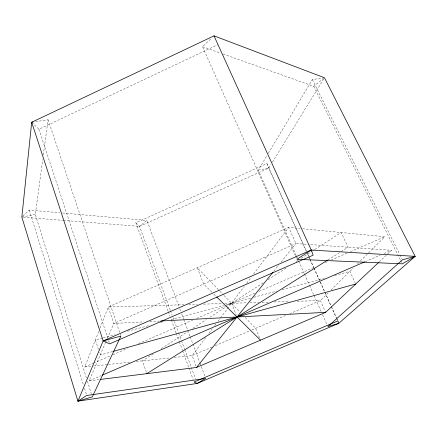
<?xml version="1.0" encoding="UTF-8"?>
<svg xmlns="http://www.w3.org/2000/svg" width="437" height="437" viewBox="0 0 437 437"><rect width="100%" height="100%" fill="white"/><g stroke="black" fill="none" stroke-linecap="round" stroke-linejoin="round"><path stroke-width="0.33" stroke-dasharray="2.19 1.64" d="M86.4 377.972L35.304 214.414L42.684 159.658M43.318 154.922L48.059 119.771L33.654 121.961M90.885 366.321L84.783 366.971L98.828 331.104M100.068 327.936L108.25 307.036L288.715 227.387L300.132 228.502M99.194 379.589L89.132 380.84L105.262 343.264M105.53 342.646L106.322 340.789M107.387 338.32L113.757 323.473L108.25 307.036L183.851 304.731M296.248 255.541L258.278 170.157L267.002 155.545M268.394 153.207L312.34 79.578L323.779 77.835M63.349 220.363L139.545 226.377L268.766 168.076L270.907 164.602M272.333 162.285L324.451 77.737M205.674 337.599L192.127 355.576L173.986 357.504M208.957 333.24L212.24 328.881M214.704 325.614L215.933 323.981M217.987 321.255L220.04 318.529M220.45 317.989L244.196 286.47M246.643 283.22L251.548 276.714M253.586 274.004L288.715 227.387L295.953 243.567L307.462 244.376M273.742 271.235L278.872 264.849M281.002 262.189L295.953 243.567L113.757 323.473L143.724 321.9M328.111 292.916L320.387 300.563L289.895 313.646M331.006 290.048L353.178 268.083M357.488 263.811L358.449 262.861M360.361 260.96L368.03 253.367M368.506 252.892L384.795 236.756L302.819 228.759M22.839 216.151L29.274 210.082L59.88 212.775M295.292 255.552L202.528 46.677L211.617 38.101M379.098 262.003L387.051 254.514M387.548 254.044L391.525 250.297L308.14 244.425M170.233 310.019L139.545 226.377L146.936 220.434L178.831 306.168M223.099 54.013L313.761 86.329L323.435 78.556M153.261 353.839L142.402 360.853L146.362 372.379M161.258 348.677L187.539 331.694M192.684 328.373L206.395 319.518M209.82 317.3L263.489 282.63M268.056 279.68L286.885 267.515M296.018 261.616L298.302 260.146M301.153 258.3L311.996 251.297M312.564 250.925L314.279 249.822M314.848 249.451L341.1 232.495L348.092 247.238L340.614 251.936M327.952 259.889L340.035 252.302M31.693 122.256L38.926 129.243L217.708 44.776M168.103 311.057L135.847 222.804L266.898 163.575L306.457 251.264M84.783 366.971L92.906 363.447M93.529 363.174L110.386 355.855M112.888 354.773L127.249 348.54M138.491 343.662L192.815 320.081M196.563 318.453L254.678 293.232M259.059 291.332L314.105 267.439M325.368 262.55L327.242 261.736M330.995 260.108L347.262 253.045M350.392 251.69L384.795 236.756M89.132 380.84L101.04 375.7M365.25 261.643L380.266 255.159M384.019 253.542L391.525 250.297M212.06 347.027L192.127 355.576L196.055 366.217M215.173 345.694L249.434 331M251.925 329.93L286.159 315.246M112.713 351.545L100.215 355.019L99.407 352.512M102.591 338.019L95.353 339.97L98.396 349.376M103.252 337.839L115.089 334.649M127.593 331.284L149.957 325.254M160.483 322.419L163.116 321.708M171.009 319.584L223.64 305.403M226.268 304.693L250.592 298.143M253.875 297.258L276.878 291.058M282.133 289.644L324.194 278.309M334.709 275.474L349.824 271.404L355.172 282.805M35.304 214.414L21.85 217.085L62.671 220.308M258.278 170.157L268.766 168.076L306.293 251.291M93.6 366.031L107.835 364.524M108.513 364.453L130.881 362.076M136.306 361.503L169.955 357.93M149.853 321.577L159.385 321.075M188.62 304.584L197.475 304.316M203.604 304.13L221.996 303.568M224.722 303.486L247.134 302.803M249.844 302.715L258.666 302.448M262.058 302.344L268.16 302.158M274.267 301.972L289.868 301.497M297.324 301.268L320.387 300.563L325.652 312.346M62.6 213.016L146.936 220.434M202.528 46.677L220.527 53.096M135.847 222.804L139.545 226.377M211.869 292.167L203.647 284.05L197.295 267.734L219.336 290.616M213.802 294.079L216.222 296.466M219.806 291.102L223.558 294.997M224.028 295.488L240.05 312.116M245.255 317.519L255.661 328.324L259.72 338.293M312.34 79.578L399.729 254.307M400.03 254.918L402.166 259.179M313.761 86.329L400.5 260.168M400.805 260.774L401.718 262.604M307.582 253.755L308.702 256.24M308.981 256.863L309.828 258.731M310.106 259.354L313.755 267.439M314.034 268.061L324.696 291.692M324.975 292.315L331.148 305.998M331.426 306.621L336.479 317.814M336.758 318.436L337.599 320.305M306.577 251.914L308.538 256.262M308.817 256.88L309.658 258.742M309.937 259.365L313.58 267.439M313.859 268.061L324.5 291.659M324.778 292.277L330.946 305.944M331.224 306.561L336.266 317.743M336.545 318.36L337.386 320.223M296.526 256.164L297.357 258.038M297.635 258.66L298.466 260.528M298.739 261.151L304.283 273.617M304.562 274.239L309.27 284.837M309.549 285.459L313.706 294.811M313.984 295.434L321.19 311.636M322.572 314.755L327.007 324.724M295.57 256.175L296.674 258.666M266.898 163.575L268.766 168.076M231.534 303.278L236.275 315.126M179.782 308.724L180.738 311.281M181.688 313.842L183.589 318.961M183.83 319.6L187.637 329.837M187.877 330.476L190.019 336.233M190.253 336.872L192.635 343.274M192.875 343.914L199.775 362.464M200.015 363.103L205.013 376.541M170.463 310.658L172.107 315.132M173.041 317.683L178.427 332.371M178.662 333.01L181.24 340.03M181.475 340.669L184.518 348.972M184.753 349.611L191.078 366.851M191.313 367.49L195.53 378.983M168.338 311.696L169.977 316.169M171.38 320.01L176.051 332.797M176.286 333.436L179.094 341.111M179.328 341.75L182.366 350.064M182.6 350.703L188.675 367.331M188.91 367.97L193.116 379.485M48.059 119.771L120.683 335.452M38.926 129.243L107.546 337.375M108.616 340.614L109.255 342.559M87.416 381.228L91.284 393.611M29.274 210.082L83.494 385.057M84.499 388.307L86.313 394.163"/><path stroke-width="0.66" d="M214.01 35.845L311.242 250.035L313.171 255.17L109.682 343.859L103.159 340.904L120.902 336.097L92.3 396.867L77.928 401.155L103.159 340.904L31.693 122.256L214.01 35.845L324.451 77.737L415.15 256.35L338.784 323.331L197.169 383.451L77.928 401.155L21.85 217.085L31.693 122.256L33.004 122.06M100.532 379.42L196.519 367.468L272.89 272.3M196.519 367.468L325.652 312.346L378.6 262.473M77.928 401.155L86.717 395.463L205.729 378.458L197.169 383.451L194.055 382.042L337.883 320.927L338.784 323.331L327.837 326.597L402.466 259.786L415.15 256.35L311.242 250.035L103.159 340.904M311.242 250.035L296.952 259.294L402.324 263.828L415.15 256.35M146.799 373.662L327.373 260.25M102.291 375.159L364.627 261.91M113.374 351.364L355.734 284.006M160.75 321.004L325.652 312.346M216.708 296.942L260.485 340.161"/></g></svg>
